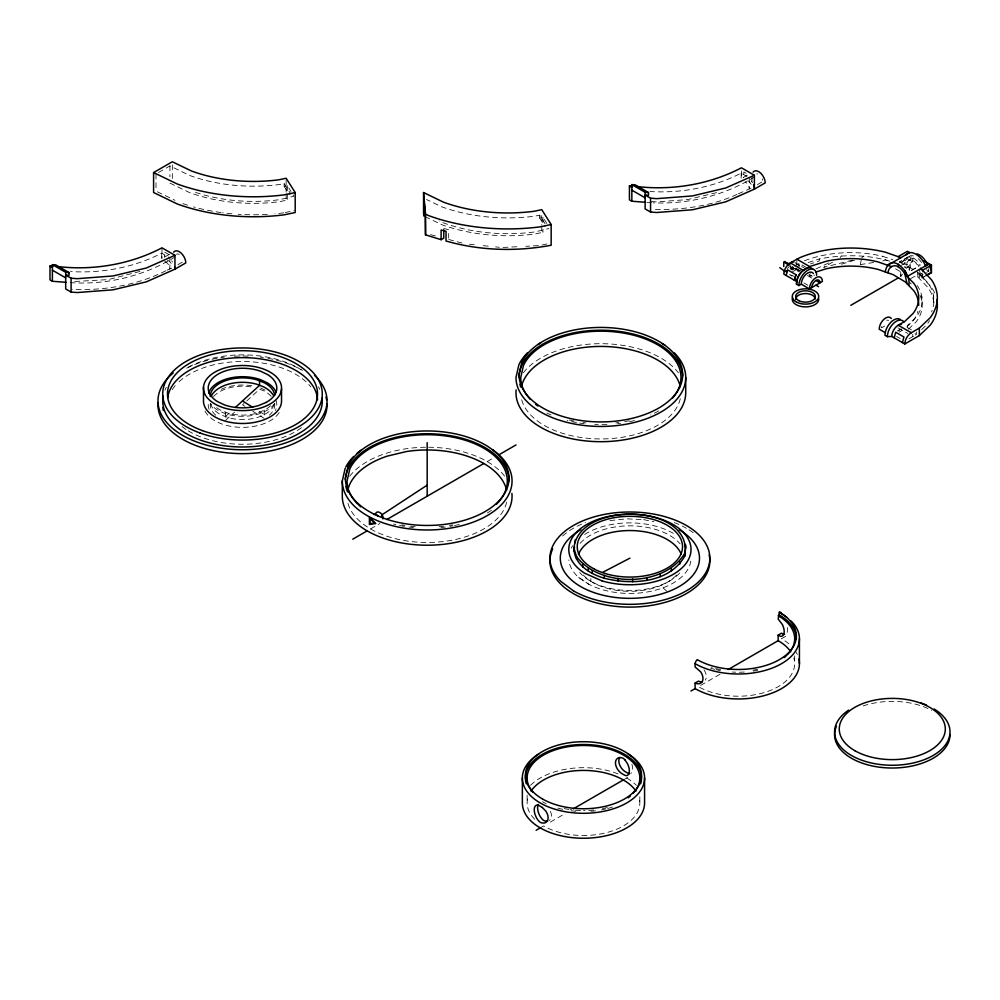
<?xml version="1.0" encoding="UTF-8"?>
<svg xmlns="http://www.w3.org/2000/svg" width="1000" height="1000" viewBox="0 0 1000 1000"><rect width="100%" height="100%" fill="white"/><g stroke="black" fill="none" stroke-linecap="round" stroke-linejoin="round"><path stroke-width="0.75" stroke-dasharray="5 3.75" d="M790.325 269.212L790.325 265.675M909.112 270.175L909.287 267.087L898.288 261.55M907.95 256.712L907.675 258.9L901.062 262.712M889.65 261.188C866.975 254.237 842.6 254.513 819.438 258.938L819.175 261L810.5 263.875M861.475 259.163L860.212 264.6L857.125 264.6M909.4 270.25L911.275 262.913L907.35 267.95L904.438 267.975M901.8 262.625L904.688 258.95L899.287 262.062L907.062 257.55M791.225 269.35L792.588 267L794.35 270.863M840.113 257.775L841.287 255.825M902.588 274.075L900.688 276.512L900.688 271.8L894.212 268.062M792.175 270.125L793.787 268.387L790.325 270.387M906.75 327.025L913 321.037A67.9 39.2 0 0 0 917.938 311.212M908.487 329.188L916.175 321.85A71.363 41.2 0 0 0 920.113 295.45M921.688 329.562L926.925 324.562M909.112 256.4L909.225 256.3A13.238 7.65 60 0 1 913.413 255.925M225.45 416.562L231.137 411.35M225.45 420.438L234.55 412.113M861.787 257.8L863.8 256.087M790.562 268.8A5.775 3.312 -59.9 0 1 791.55 267.762L792.588 267L794.325 270.85M794.05 266.2L800.375 262.525M832.537 262.188L823.7 267.337L853 260M792.613 271.712L799.1 267.975M158.525 172.488L169.913 165.912L189.662 175.463A119.075 68.75 0 0 0 279.45 184.513L284.113 183.525L290.837 194.163M169.288 254.375L163.888 257.5L165.238 257.087M175.2 256.837C143.275 276.663 104.913 285.538 67.537 282.425M177.95 264.675L183.363 261.55A5.775 3.337 60 0 0 183.212 260.25M747.375 175.125L743.325 177.463L744.663 177.05M754.625 176.8C724.425 195.65 688.475 204.35 653.025 202.85M757.387 184.638L762.788 181.513M370.525 528.925L379.963 523.475M487.188 461.575L493.738 457.788M900.775 262.6L907.438 258.762L919.438 265.688L911.275 270.4M908.75 260.487L914.513 257.162A9.85 5.688 60 0 0 912.475 261.675L906.712 265L904.312 263.612A13.238 7.65 60 0 1 910.1 256.962A13.238 7.65 60 0 1 920.3 265.188M901.4 265.287L910.075 260.287L911.6 255.35L910.8 254.85M911.425 270.6L918.075 266.762M910.662 278.663L919.225 273.725L919.825 279.05L924.862 276.137M926.5 272.425L928.8 271.087L928.487 268.113M925.05 276.312L922.487 277.787L922.487 270.3M884.675 326.037L881.625 327.812A5.775 3.337 -60 0 1 881.762 326.512M897.288 330.962L900.337 329.2M899.262 332.1L902.325 330.337M908.9 338.85L916.675 334.35L916.675 332M720.075 674.2L698.462 686.675A56.363 32.538 0 0 0 764.338 692.525A56.363 32.538 0 0 0 793.812 658.012M785.65 636.337L781.525 638.725A61.112 35.275 0 0 1 791.237 646.025M540.262 827.913L543.625 825.975A56.363 32.538 0 0 0 609.5 831.825A56.363 32.538 0 0 0 638.962 797.3M550.375 822.075L565.237 813.487M623.325 779.95L630.8 775.638M790.163 268.45L792.675 267.038L792.613 270.538M809.812 274.15L810.575 273.738M882.712 261.05L885.425 259.713L889.237 261.525M796.812 266.65L799.712 265.212M816.087 268.8L830.225 262.312M164.725 261.462A5.775 3.337 60 0 1 169.862 268.988L169.862 257.9L161.7 253.188C133.787 267.538 101.788 273.463 70.562 271.562M139.938 271.462L108.263 279.6L72.713 281.613M165.775 270.8C136.962 285.375 103.963 290.712 71.9 289.413M167.138 270.188L172.55 267.787M746.963 176.513L741.137 173.15C713.225 187.5 681.225 193.425 650 191.525M737.038 194.375C710.962 206.488 681.375 210.062 652.887 209.5M738.4 193.775L751.988 187.75M854.6 260.225L838.65 265.038M900.688 271.8L900.9 276.45M808.162 262.525L819.438 258.938M716.6 192.65L687.7 199.562L656.688 201.925L647.6 201.225M284.113 183.525L284.113 186.3L287.3 185.625L291.038 191.537M290.837 196.938L294.037 196.262L291.788 192.712M169.913 183.1L189.662 192.638A119.075 68.75 0 0 0 279.45 201.7L287.3 200.037L286.137 198.2L278.7 199.775A115.662 66.775 0 0 1 192.838 191.462M285.225 212.537L294.037 210.675M545.087 223.738L539.65 215.15L534.812 216.175A123.663 71.4 0 0 1 441.575 206.762L426.55 199.513M539.65 215.15L539.65 218.025L542.962 217.325L546.85 223.463M546.65 229.062L548.85 228.6M425.188 216.7L441.575 224.613A123.663 71.4 0 0 0 534.812 234.025L542.962 232.3L541.75 230.387L534.038 232.025A120.113 69.35 0 0 1 443.475 222.887L439.5 220.963M546.912 243.975L539.288 245.588L525.788 246.287M873.713 262.475L860.212 264.6L863.2 265.062M609.95 520.588L626.7 518.837L642.125 519.562M904.575 267.312L909.025 267M516.788 246.75L501.788 247.512L495.613 246.887M646.975 202.387L651.513 202.725M469.35 244.237L477.075 245.025M483.25 245.65L489.438 246.275M643.675 519.637L653.875 521.75M443.762 228.463L448.688 229.775L448.688 238.088M430.575 234.625L436.438 236.2M448.688 239.475L464.712 243.775M882.712 256.35L892.85 259.738M690.8 561.05A61.112 35.275 0 0 1 652.337 590.975A61.112 35.275 0 0 1 588.85 584.3L578.625 577.388A61.112 35.275 0 0 1 568.862 559.888M794.163 276.4L788.5 274.062L792.087 276.125M799.412 270.587L796.675 269.363L796.562 268.212M800.6 270.712L795.075 268.412M260.562 387.987L266.15 390.625M157.35 191.8L175 200.312M795.475 268.175L798.088 269.45M926.4 269.713L928.8 271.087M746.162 173.3L743.825 171.95L743.825 177.3M806.25 267.387L799.1 263.263L799.1 266.788M805.925 268.938L797.588 264.125L798.225 264.725M907.987 327.875L911.513 329.913M809.562 274.837L812.212 276.363M807.412 275.538L812.087 278.238M897.938 327.812L907.725 333.45M803.925 282.95L807.887 285.238M896.587 336.45L900.113 338.488M169.062 254.688L164.387 251.988L164.387 257.337M583.35 575.112A52.625 30.375 0 0 0 590.837 581.3L594.55 583.438A52.625 30.375 0 0 0 676.7 574.825M795.638 268.4L800.113 271.038M796.137 268.95L799.75 271.1M909.287 267.087L914.613 270.275M259.125 411.312L264.225 414.5M245.062 406.413L242.512 404.825L259.562 389.2L263.738 390.8A32.25 18.625 0 0 1 271.413 396.562M252.725 411.2L264.225 418.375M789.925 265.975L798.763 271.837M578.625 577.388L588.85 584.3M792.35 267.188L798.625 271.675M663 587.825L667.6 591.938M917.75 272.162L928.213 283.137A83.1 47.975 0 0 1 931.562 311.913M920.512 275.712L931.4 287.137A86.525 49.95 0 0 1 935.113 294.075M917.75 276.875L928.213 287.85A83.1 47.975 0 0 1 933.888 304.175M909.55 282.213L911.263 284M904.688 266.438L906.425 268.55M751.15 180.787L752.487 182.75M171.713 260.825L172.55 262.05M539.65 218.025L545.087 226.612M284.113 186.3L289.35 194.575M919.425 269.65L920.612 275.825M917.262 271.875L918.112 277.262L923.037 274.425L920.638 273.038A9.85 5.688 60 0 0 920.4 270.812M915.163 333.288L915.375 335.1M922.038 273.8L922.325 277.613M933.4 295.3L933.4 300.012M921.737 296.05L921.737 300.763M907.45 327.825L907.45 325.475L916.175 317.137A71.363 41.2 0 0 0 917.288 285.6M796.812 260.663L796.812 265.15M794.675 655.875L794.675 663.675M751.988 176.663L751.988 182.013M749.3 177.862L749.3 188.95A5.775 3.337 60 0 0 745.212 181.875M741.425 170.875L741.425 178.575M741.137 173.15L741.137 178.688M639.825 796.725L639.825 802.962M590.837 578.525L590.837 581.3M542.962 217.325L542.962 223.312M542.962 229.3L542.962 232.3M541.75 215.588L541.75 224.462M541.75 225.95L541.75 230.387M527.112 795.163L527.112 802.962M287.3 185.625L287.3 200.037M286.137 179.788L286.137 192.062M286.137 193.6L286.137 198.2M264.225 410.062L264.225 417.088M225.45 412.125L225.45 419.15M172.325 164.825L172.325 178.637M169.913 165.912L169.913 176.85M161.988 247.838L161.988 258.612M161.7 253.188L161.7 258.725M156 173.95L156 191.137M274.688 403.575A32.25 18.625 0 0 1 269.35 415.138M215.725 415.188A32.25 18.625 0 0 1 210.325 403.638M213.562 396.613A32.25 18.625 0 0 1 254.163 387.463M275.887 400.288A34.288 19.8 0 0 1 275.338 410.525M209.137 409.35A34.288 19.8 0 0 1 208.238 404.212M221.275 389.275A34.288 19.8 0 0 1 255.212 386.438M279.15 412.612A39.038 22.538 0 0 1 240.987 427.35A39.038 22.538 0 0 1 204.938 410.938M172.25 389.625A75.025 43.312 0 0 1 176.838 383.875M179.037 381.725A75.025 43.312 0 0 1 247.6 361.6A75.025 43.312 0 0 1 310.812 386.887M301.45 427.738A75.025 43.312 0 0 1 187.438 430.363M186.125 429.525A75.025 43.312 0 0 1 181.25 425.95M274.15 404.55A32.25 18.625 0 0 1 266.788 413.2L260.462 416.413A32.25 18.625 0 0 1 228.287 417.65L221.275 414.963A32.25 18.625 0 0 1 210.538 403.4M274.625 403.438A34.288 19.8 0 0 1 266 410.925L258.738 413.95A34.288 19.8 0 0 1 224.462 413.338L217.525 410.062A34.288 19.8 0 0 1 210.438 403.512M270.475 405.788A32.25 18.625 0 0 1 266.788 408.762L260.462 411.975A32.25 18.625 0 0 1 228.287 413.225L221.275 410.525A32.25 18.625 0 0 1 215.725 406.875M186.65 368.188A84.537 48.8 0 0 1 210.637 359.625M212.113 359.275A84.537 48.8 0 0 1 224.213 357.175M234.4 356.238A84.537 48.8 0 0 1 250.9 356.262M260.312 357.113A84.537 48.8 0 0 1 263.4 357.525M267.938 358.275A84.537 48.8 0 0 1 302.5 370.438M164.925 390.188A79.787 46.062 0 0 1 166.312 387.3M188.337 367.125A79.787 46.062 0 0 1 301.075 369.663M318.488 386.887A79.787 46.062 0 0 1 319.775 389.462M452.525 524.862A80.125 46.262 0 0 1 449.45 525.413M443.562 526.25A80.125 46.262 0 0 1 439.125 526.712M415.225 526.712A80.125 46.262 0 0 1 410.788 526.25M404.9 525.413A80.125 46.262 0 0 1 401.825 524.862M506.613 502.262A80.125 46.262 0 0 1 427.175 542.475A80.125 46.262 0 0 1 347.738 502.262M349.65 476.287A84.875 49 0 0 1 427.175 447.225M428.638 447.225A84.875 49 0 0 1 504.712 476.287M491.5 510.188A81.838 47.25 0 0 1 486.388 513.587M459.25 524.438A81.838 47.25 0 0 1 454.625 525.487M453.062 525.8A81.838 47.25 0 0 1 449.925 526.362M445.4 527.038A81.838 47.25 0 0 1 440.9 527.55M413.45 527.55A81.838 47.25 0 0 1 408.95 527.038M404.425 526.362A81.838 47.25 0 0 1 393.575 524.05M562.625 535.988A79.95 46.163 0 0 1 585.5 522.55M674.287 522.55A79.95 46.163 0 0 1 686.425 528.3M689.038 529.875A79.95 46.163 0 0 1 693.9 533.275M571.287 548.162A61.112 35.275 0 0 1 572.762 545.65M584.625 534.462A61.112 35.275 0 0 1 675.175 534.475M679.712 572.95A56.013 32.337 0 0 1 629.5 590.5A56.013 32.337 0 0 1 579.712 572.537M580.075 543.387A56.013 32.337 0 0 1 630.288 525.825A56.013 32.337 0 0 1 680.075 543.8M796 652.025A61.112 35.275 0 0 1 797.337 654.538M757.575 669.3A56.363 32.538 0 0 1 752.9 670.15M720.6 669.613A56.363 32.538 0 0 1 711.55 667.362M757.675 670.325A58.05 33.512 0 0 1 753.337 671.1M744.375 672.05A58.05 33.512 0 0 1 732.25 672.05M720.387 670.6A58.05 33.512 0 0 1 716.1 669.688M714.688 669.338A58.05 33.512 0 0 1 710.6 668.175M863.125 705.95A57.713 33.325 0 0 1 931.65 710.325M704.038 669.875A9.8 6.35 53 0 1 705.288 680.138M787.362 627.45A9.8 4.875 66.1 0 1 785.8 634.038M804.388 260.8A83.1 47.975 0 0 1 882.738 256.3M886.75 320.288A5.775 3.337 -60 0 1 888.587 320.45M808.9 274.675A5.775 3.337 -60 0 1 809.438 276.712L811.838 275.325L814.25 276.712A9.162 5.288 -60 0 0 814.025 274.9M929.538 320.675A83.1 47.975 0 0 1 927.862 323.288M898.625 331.188A5.775 3.337 -60 0 1 901.725 328.938M912.425 334.45A5.775 3.337 -60 0 1 912.975 336.488M906.712 265A9.85 5.688 60 0 1 911.012 260.05A9.85 5.688 60 0 1 918.6 266.175M787.438 268.725A5.775 3.337 -60 0 1 789.275 266.45M794.912 262.45A9.162 5.288 -60 0 1 796.587 264.837M918.263 258.725A13.238 7.65 60 0 1 922.463 263.95M607.3 807.5A56.363 32.538 0 0 1 601.188 808.9M593.75 810A56.363 32.538 0 0 1 583.475 810.55M580.538 810.512A56.363 32.538 0 0 1 570.3 809.65M568.888 809.438A56.363 32.538 0 0 1 564.212 808.587M534.663 819.237A56.363 32.538 0 0 1 527.975 797.3M612.5 807.038A58.05 33.512 0 0 1 607.087 808.637M605.688 808.975A58.05 33.512 0 0 1 601.4 809.9M595.562 810.8A58.05 33.512 0 0 1 591.05 811.25M575.887 811.25A58.05 33.512 0 0 1 571.388 810.8M562.675 809.312A58.05 33.512 0 0 1 554.438 807.038M546.15 803.688A58.05 33.512 0 0 1 542.425 801.712M530.55 785.325A61.112 35.275 0 0 1 618.513 774.062M626.675 778.012A61.112 35.275 0 0 1 636.388 785.325M550.45 811.388A9.8 6.35 53 0 1 549.188 820.537M631.912 764.35A9.8 4.875 66.1 0 1 630.962 773.337M523.325 372.762A84.875 49 0 0 1 600.85 343.688A84.875 49 0 0 1 678.388 372.762M680.288 398.738A80.125 46.262 0 0 1 600.85 438.95A80.125 46.262 0 0 1 521.425 398.738M629.25 420.7A80.125 46.262 0 0 1 624.675 421.613M618.7 422.55A80.125 46.262 0 0 1 615.775 422.9M585.938 422.9A80.125 46.262 0 0 1 583.013 422.55M573.975 421.025A80.125 46.262 0 0 1 569.45 420M658.725 410.863A81.838 47.25 0 0 1 650.675 414.938M634.45 420.525A81.838 47.25 0 0 1 628.312 421.962M620.562 423.3A81.838 47.25 0 0 1 617.587 423.7M606.95 424.562A81.838 47.25 0 0 1 594.763 424.562M584.113 423.7A81.838 47.25 0 0 1 579.675 423.088M576.525 422.562A81.838 47.25 0 0 1 567.263 420.525M551.038 414.938A81.838 47.25 0 0 1 546.888 412.962M167.413 260.275A5.775 3.337 60 0 1 172.413 266.488M176.388 254.2A5.775 3.337 60 0 1 179.275 254.488M283.75 212.838A138.85 80.162 0 0 1 274.862 213.812M267.325 214.375A138.85 80.162 0 0 1 238.238 214.288M231.95 213.8A138.85 80.162 0 0 1 222.587 212.763M221.05 212.55A138.85 80.162 0 0 1 193.5 206.9M187.587 205.162A138.85 80.162 0 0 1 181.85 203.275M747.913 180.688A5.775 3.337 60 0 1 751.438 185.087M756.675 173.9A5.775 3.337 60 0 1 757.65 174M762.25 178.85A5.775 3.337 60 0 1 762.65 180.212M799.85 271.05L796.175 268.938L799.875 271.038"/><path stroke-width="1.5" d="M786.137 275.45L787.65 269.862L795.962 274.675L794.475 280.262L795.962 274.675M894.188 337.837L895.7 332.25L903.925 337L902.412 342.587M573.95 548.275C577.888 500.5 695.362 502.788 684.65 556.3C669.175 583.337 631.462 585.075 604.288 578.237C590.425 574.138 574.075 564.55 573.95 548.275L576.562 556.587L576.562 559.35M573.95 551.05L574.538 546.838M684.65 556.3L685.837 545.112M813.375 273.475A9.162 5.288 -60 0 0 806.087 274.2A9.162 5.288 -60 0 0 801.275 284.2L798.875 285.587L796.475 284.2L796.85 281.637A9.162 5.288 -60 0 1 803.337 270.413L810.575 266.25L826.1 261.312A67.9 39.2 0 0 1 878.062 261.925L891.45 266.6M885.175 271.887C889.688 250 912.087 272.425 908.725 285.462M888.162 272.938C887.75 267.65 894.025 263.525 898.425 267.013A13.25 7.488 61 0 1 904.912 274.075L907.025 283.675M511.912 493.387A84.875 49 0 0 1 429.637 545.2A84.875 49 0 0 1 342.3 496.225L342.3 480.975L345.188 468.288M576.562 556.587C599.837 587.8 664.325 587.275 684.65 553.525M900.138 319.288A12.562 7.25 -60 0 0 890.462 322.65A12.562 7.25 -60 0 0 884.975 335.288L887.375 336.675L891.762 336.438L904.812 343.975A9.162 5.288 -60 0 1 911.3 332.75L919.362 328.088L930.062 317.875A86.525 49.95 0 0 0 931.4 279.65L920.512 268.225M904.812 343.975L919.362 335.575L930.062 325.363A86.525 49.95 0 0 0 936.812 299.8M235.688 407.188L259.562 385.325L259.562 380.887M927.175 264.8L925.562 265.9L924.163 262.962A16.637 9.6 60 0 0 907.525 253.363L906.112 254.662A6.275 3.625 0 0 1 907.1 254.312M381.675 515L427.175 485.138M153.588 172.575L172.325 161.75L191.5 171.012A115.662 66.775 0 0 0 278.7 179.812L286.137 178.25L295.2 192.55L295.2 212.512L284.5 214.775A142.275 82.137 0 0 1 177.237 203.95L153.588 192.525L153.588 172.575L177.237 183.988A142.275 82.137 0 0 0 284.5 194.812L295.2 192.55M441.112 239.688L441.112 229.988L446.037 231.312L446.037 241.012C479.95 250.763 516.575 251.775 551.163 245.25L551.163 224.525L541.75 209.662L534.038 211.287A120.113 69.35 0 0 1 443.475 202.162L423.562 192.537L423.562 213.263L423.812 216.038L423.812 198.188L425.275 214.213L425.525 234.838L441.112 239.688L443.762 238.162L443.762 229.838M900.95 257.65L885.425 252.225A86.237 49.787 0 0 0 799.712 257.725L790.325 262.9L803.337 270.413M352.762 539.188L367.163 530.875M386.712 519.587L483.825 463.512M498.975 454.762L516 444.938M809.438 288.913L822.4 281.425A9.162 5.288 -60 0 0 815.925 277.688A9.162 5.288 -60 0 0 809.438 288.913L801.275 284.2M898.112 256.663L907.438 251.275L909.712 252.587L887.712 265.287M850.812 305.312L898.425 277.825M907.275 276.45L929.163 263.825L931.438 272.613L931.438 265.138L924 260.837M922.487 270.3L931.438 265.138M926.125 275.413L931.2 272.475M926.325 275.575L931.438 272.613M790.775 651.787A56.363 32.538 0 0 0 778.162 640.662L778.162 635.112A9.975 4.963 66.1 0 0 782.438 635.988A9.8 4.875 66.1 0 0 782.438 624.612L778.162 619.038L779.362 612.25A4.1 2.362 -60 0 1 781.525 613.775A61.112 35.275 0 0 1 786.8 617.25M690.987 691L695.1 688.612L695.1 683.075L698.462 681.137A9.975 6.463 53 0 0 702.4 681.8M778.162 635.112L781.525 633.175A9.975 4.963 66.1 0 0 784.55 634.375M728.188 669.525L778.162 640.662M536.138 830.288L540.262 827.913M573.337 808.812L623.325 779.95M602.962 572.212L629.888 558.162M52.4 264.637L65.688 272.312L65.688 288.95L71.112 292.075L77.25 292.538L113.012 289.825L146.337 281.85L174.95 269.175L174.95 255.312L146.337 268L113.012 275.963L77.25 278.688L71.112 278.212L65.688 275.087L69.062 275.338L69.062 272.575L55.763 264.9L52.4 264.637L52.4 281.275L66.025 282.312M631.838 184.6L645.125 192.275L645.125 208.912L650.55 212.037L656.688 212.5L692.45 209.788L725.775 201.812L754.388 189.137L754.388 175.275L725.775 187.963L692.45 195.925L656.688 198.65L650.55 198.175L645.125 195.05L648.487 195.3L648.487 192.537L635.2 184.862L631.838 184.6L631.838 201.238L645.462 202.275M815.688 272.113L826.1 268.8A67.9 39.2 0 0 1 878.062 269.4L893.225 274.7L905.512 282.075L914.062 291.05A67.9 39.2 0 0 1 918.713 305.363M551.163 224.525L540.062 226.863A147.75 85.3 0 0 1 428.663 215.625L425.525 214.112L423.562 192.537M525.413 778.012L527.112 778.012M631.838 201.238L629.438 199.85L629.438 185.987L632.463 186.225M637 186.562C672.65 190.6 709.55 184.462 741.425 167.8L754.388 175.275M645.125 192.275L648.487 192.537M52.4 281.275L50 279.887L50 266.025L53.025 266.262M59.088 266.712C94.25 270.538 130.575 264.225 161.988 247.838L174.95 255.312M65.688 272.312L69.062 272.575M787 271.212L786.137 270.738L786.838 271.737M796.812 259.163L809.812 266.675M911.3 332.75L898.238 325.213L904.725 321.463L913 313.562A67.9 39.2 0 0 0 914.062 283.562L905.013 274.3L905.013 270.775M816.05 280.525L820 282.812A5.775 3.337 -60 0 0 815.925 280.45A5.775 3.337 -60 0 0 811.838 287.525M815.925 285.163L818.562 286.688M796.85 281.637L783.85 274.137A9.162 5.288 -60 0 1 793.562 262.038M885.05 332.562L879.212 329.2A9.162 5.288 -60 0 1 884.025 319.188A9.162 5.288 -60 0 1 891.312 318.475M629.438 185.987L631.838 187.375M631.838 190.15L645.125 197.825M50 266.025L52.4 267.413M52.4 270.188L65.688 277.863M242.512 400.938L252.725 407.325M788.688 265.15L783.75 261.875L783.763 266.6M787.7 263.1L789.925 264.662M779.8 267.65L785.188 271.625M784.812 261.438L788.875 264.625M920.875 268.612L921.2 269.637M684.538 543.737L685.837 547.888M919.362 328.088L919.362 335.575M905.512 271.512L905.512 274.6M898.425 264.237L898.425 267.013M799.425 638.725L799.425 663.675M779.362 612.25A58.05 33.512 0 0 1 779.362 659.65A58.05 33.512 0 0 1 697.262 659.65A4.1 2.362 -60 0 0 695.1 663.675L695.1 667L700.675 671.812A9.8 6.35 53 0 1 700.675 683.188A9.975 6.463 53 0 1 695.1 683.075M685.725 377.45L685.725 392.7A84.875 49 0 0 1 598.4 441.675A84.875 49 0 0 1 516.125 389.862M679.712 561.475L679.712 564.25M671.388 568.413L671.388 571.188M660.238 573.875L660.238 576.65M650.55 198.175L650.55 212.037M647.025 577.487L647.025 580.262M644.575 778.012L644.575 802.962A61.112 35.275 0 0 1 583.475 838.25A61.112 35.275 0 0 1 522.362 802.962L522.362 778.012M632.638 579L632.638 581.775M618.062 578.312L618.062 581.075M604.288 575.462L604.288 578.237M592.263 570.65L592.263 573.425M588.312 568.375L588.312 571.138M582.812 564.212L582.812 566.987M575.138 539.862L575.138 542.638M427.175 442.612L427.175 496.225M425.525 214.112L425.525 234.838M281.525 388.925A39.038 22.538 0 0 1 221.688 407.125A39.038 22.538 0 0 1 224.312 368.113A39.038 22.538 0 0 1 281.525 388.925L281.525 401.812A39.038 22.538 0 0 1 240.987 423.462A39.038 22.538 0 0 1 203.5 400.062L203.5 387.175M71.112 278.212L71.112 292.075M163.35 410.562A79.787 46.062 0 0 1 162.862 407.537M167.675 397.85A75.025 43.312 0 0 1 244.2 357.638A75.025 43.312 0 0 1 317.512 399.8M211.337 396.15A32.25 18.625 0 0 1 256.725 384.225L263.738 386.925A32.25 18.625 0 0 1 273.038 394.925M208.663 393.325A34.288 19.8 0 0 1 260.562 379.675L267.488 382.95A34.288 19.8 0 0 1 275.887 391.975M210.263 396.538A32.25 18.625 0 0 1 256.725 379.787L263.738 382.488A32.25 18.625 0 0 1 274.688 395.262M327.038 404.125A84.537 48.8 0 0 1 241.262 453.625A84.537 48.8 0 0 1 158.05 402.688M325.962 397.038A84.537 48.8 0 0 1 326.6 399.862M314.525 375.387A84.537 48.8 0 0 1 296.15 438.663A84.537 48.8 0 0 1 185.075 436.75A84.537 48.8 0 0 1 173.25 372.962M322.15 398.225A79.787 46.062 0 0 1 240.712 446.987A79.787 46.062 0 0 1 163.162 396.15M496.562 504.1A80.125 46.262 0 0 0 457.837 438.237A80.125 46.262 0 0 0 349.787 469L347.05 480.975A80.125 46.262 0 0 0 357.788 504.1M360.812 506.887A80.125 46.262 0 0 1 358.75 505.037M347.738 490.188A80.125 46.262 0 0 1 387.113 456.163L406.438 451.538A80.125 46.262 0 0 1 506.613 490.188M347.55 491.887A81.838 47.25 0 0 1 345.9 486.463M345.375 479.613A81.838 47.25 0 0 1 428.363 433.738A81.838 47.25 0 0 1 509.012 480.975M492.612 449.775A84.875 49 0 0 1 455.9 527.087A84.875 49 0 0 1 342.3 480.975M345.788 467.062A84.875 49 0 0 1 353.675 456.475M356.875 453.525A84.875 49 0 0 1 361.737 449.775M709.163 554.913A79.95 46.163 0 0 1 624.663 607A79.95 46.163 0 0 1 552.663 548.987M679.262 529.837A69.6 40.175 0 0 1 678.95 586.663A69.6 40.175 0 0 1 580.525 586.487A69.6 40.175 0 0 1 580.837 529.663M578.462 554.513A52.625 30.375 0 0 1 629.612 530.55A52.625 30.375 0 0 1 681.2 554.2M798.9 659.062A61.112 35.275 0 0 1 765.337 695.312A61.112 35.275 0 0 1 695.1 688.612M791.237 621.087A61.112 35.275 0 0 1 775.512 666.712A61.112 35.275 0 0 1 695.1 663.675M778.162 615.712A56.363 32.538 0 0 1 787.125 654.987M786.175 655.9A56.363 32.538 0 0 1 784.125 657.675M779.362 615.025A58.05 33.512 0 0 1 796.363 638.725M950 734.5A57.713 33.325 0 0 1 885.1 767.763A57.713 33.325 0 0 1 836.45 726.275M934.163 709A57.713 33.325 0 0 1 933.35 755.35A57.713 33.325 0 0 1 853.088 756.388A57.713 33.325 0 0 1 848.675 710.1M920.837 702.975A57.713 33.325 0 0 1 926.462 705.075M887.375 336.675A12.562 7.25 -60 0 1 893.962 322.975A12.562 7.25 -60 0 1 903.95 321.987M891.762 336.438A9.162 5.288 -60 0 1 901.475 324.338M796.475 284.2A12.562 7.25 -60 0 1 803.062 270.487A12.562 7.25 -60 0 1 813.05 269.5M798.875 285.587A12.562 7.25 -60 0 1 807.763 270.2A12.562 7.25 -60 0 1 816.65 275.325M917.013 253.85A13.238 7.65 60 0 1 924.125 259.025M924.812 259.925A13.238 7.65 60 0 1 926.062 261.863L926.162 262.087A6.275 3.625 0 0 1 925.562 265.9M526.3 783.838A58.05 33.512 0 0 1 583.475 744.5A58.05 33.512 0 0 1 640.638 783.838M628.062 753.888A61.112 35.275 0 0 1 626.213 803.238A61.112 35.275 0 0 1 540.725 803.238A61.112 35.275 0 0 1 538.875 753.888M531.013 791.075A56.363 32.538 0 0 1 583.475 770.425A56.363 32.538 0 0 1 635.938 791.075M532.7 792.138A56.363 32.538 0 0 1 584.525 745.487A56.363 32.538 0 0 1 633.288 793.225M630.337 796.087A56.363 32.538 0 0 1 628.175 797.825M619.85 757.387A9.8 6.35 53 0 0 621.112 767.65A9.975 6.463 53 0 0 626.675 772.475A9.975 4.963 66.1 0 0 629.7 773.675M547.562 821.1A9.975 6.463 53 0 1 543.625 820.425A9.975 4.963 66.1 0 1 539.35 814.85A9.8 4.875 66.1 0 1 538.387 804.425M795.675 299.562A9.85 5.688 0 0 1 804.95 293.562A9.85 5.688 0 0 1 815.325 298.925M818.725 298.812A13.238 7.65 0 0 1 804.5 306.863A13.238 7.65 0 0 1 792.537 297.675M674.362 352.95A84.875 49 0 0 1 622.825 424.775A84.875 49 0 0 1 515.988 377.45L518.875 364.762A84.875 49 0 0 1 527.35 352.95M538.075 344.475A84.875 49 0 0 1 540.837 342.8M662.275 343.625A84.875 49 0 0 1 664.987 345.35M521.812 385.15A80.125 46.262 0 0 1 602.175 346.438A80.125 46.262 0 0 1 680.288 386.662M520.712 387.013A81.838 47.25 0 0 1 519.888 384.3M519.025 377.45A81.838 47.25 0 0 1 599.675 330.213A81.838 47.25 0 0 1 682.65 376.087M672.45 398.225A80.125 46.262 0 0 0 629.362 334.212A80.125 46.262 0 0 0 523.462 365.475L520.737 377.45A80.125 46.262 0 0 0 530.337 399.412M537.875 406.05A80.125 46.262 0 0 1 535.588 404.275M375.737 513.438A4.75 3.075 53 0 1 380.462 512.987A4.75 3.075 53 0 1 382.925 518.938M381.45 515.9A3.05 1.975 53 0 1 381.688 516.6M373.688 514.538A4.75 3.075 53 0 1 378.25 516.138M173.663 252.213A9.162 5.288 60 0 1 174.688 251.262L176.038 250.85A9.162 5.288 60 0 1 182.512 254.587L183.863 256.55A9.162 5.288 60 0 1 185.763 262.938L174.95 269.175A9.162 5.288 60 0 0 174.737 267.113M753.1 172.175A9.162 5.288 60 0 1 754.125 171.225L755.475 170.812A9.162 5.288 60 0 1 761.95 174.55L763.288 176.513A9.162 5.288 60 0 1 765.188 182.9L754.388 189.137A9.162 5.288 60 0 0 753.525 184.9M348.125 465.975L345.337 478.2A81.838 47.25 0 0 0 461.763 521.025A81.838 47.25 0 0 0 479.775 442.013A81.838 47.25 0 0 0 348.125 465.975M521.812 362.45L519.025 374.675A81.838 47.25 0 0 0 635.438 417.5A81.838 47.25 0 0 0 653.462 338.488A81.838 47.25 0 0 0 521.812 362.45M266 402.475L258.738 405.487A34.288 19.8 0 0 1 224.462 404.888L217.525 401.613A34.288 19.8 0 0 1 215.963 375.525A34.288 19.8 0 0 1 260.562 371.225L267.488 374.487A34.288 19.8 0 0 1 266 402.475M374.525 523.05L369.95 523.737L369.95 518.3L374.525 523.05M375.6 523.525L369.412 524.462L369.412 517.1L375.6 523.525M601.962 580.85L584.587 573.188A61.475 35.5 0 0 1 568.862 551.188A61.112 35.275 0 0 1 637.55 514.462A61.112 35.275 0 0 1 688.275 559.9A61.112 35.275 0 0 1 601.962 580.85M542.3 807.463L540.262 806.287A9.975 4.963 66.1 0 0 535.988 805.425A9.8 4.875 66.1 0 0 535.988 816.8A9.975 4.963 66.1 0 0 540.262 822.362A9.975 6.463 53 0 0 545.825 822.475A9.8 6.35 53 0 0 545.837 811.112L542.3 807.463M594.55 569.2L590.837 567.062A52.625 30.375 0 0 1 617.175 517.212A52.625 30.375 0 0 1 680.925 554.1A52.625 30.375 0 0 1 594.55 569.2M573.362 590.8L560.65 581.25A79.95 46.163 0 0 1 622.925 512.175A79.95 46.163 0 0 1 705.025 573.95A79.95 46.163 0 0 1 573.362 590.8M624.888 759.788L623.325 758.337A9.975 6.463 53 0 0 617.75 758.225A9.8 6.35 53 0 0 617.75 769.587A9.975 6.463 53 0 0 623.325 774.412A9.975 4.963 66.1 0 0 627.6 775.275A9.8 4.875 66.1 0 0 627.6 763.9L624.888 759.788M199.963 432.975A79.787 46.062 0 0 0 322.225 395.8A79.787 46.062 0 0 0 205.338 353.25A79.787 46.062 0 0 0 199.963 432.975M202.5 430.65A75.025 43.312 0 0 0 317.475 395.7A75.025 43.312 0 0 0 207.55 355.688A75.025 43.312 0 0 0 202.5 430.65M855.025 750.788A53.025 30.612 0 0 0 943.587 736.75A53.025 30.612 0 0 0 878.25 699.488A53.025 30.612 0 0 0 855.025 750.788M542.425 798.938A58.05 33.512 0 0 0 639.55 783.913A58.05 33.512 0 0 0 568.45 742.862A58.05 33.512 0 0 0 542.425 798.938M796.675 302.175A13.238 7.65 0 0 0 818.462 298.038A13.238 7.65 0 0 0 801.363 289.212A13.238 7.65 0 0 0 796.675 302.175M798.938 300.712A9.85 5.688 0 0 0 815.138 297.638A9.85 5.688 0 0 0 802.425 291.075A9.85 5.688 0 0 0 798.938 300.712"/></g></svg>
